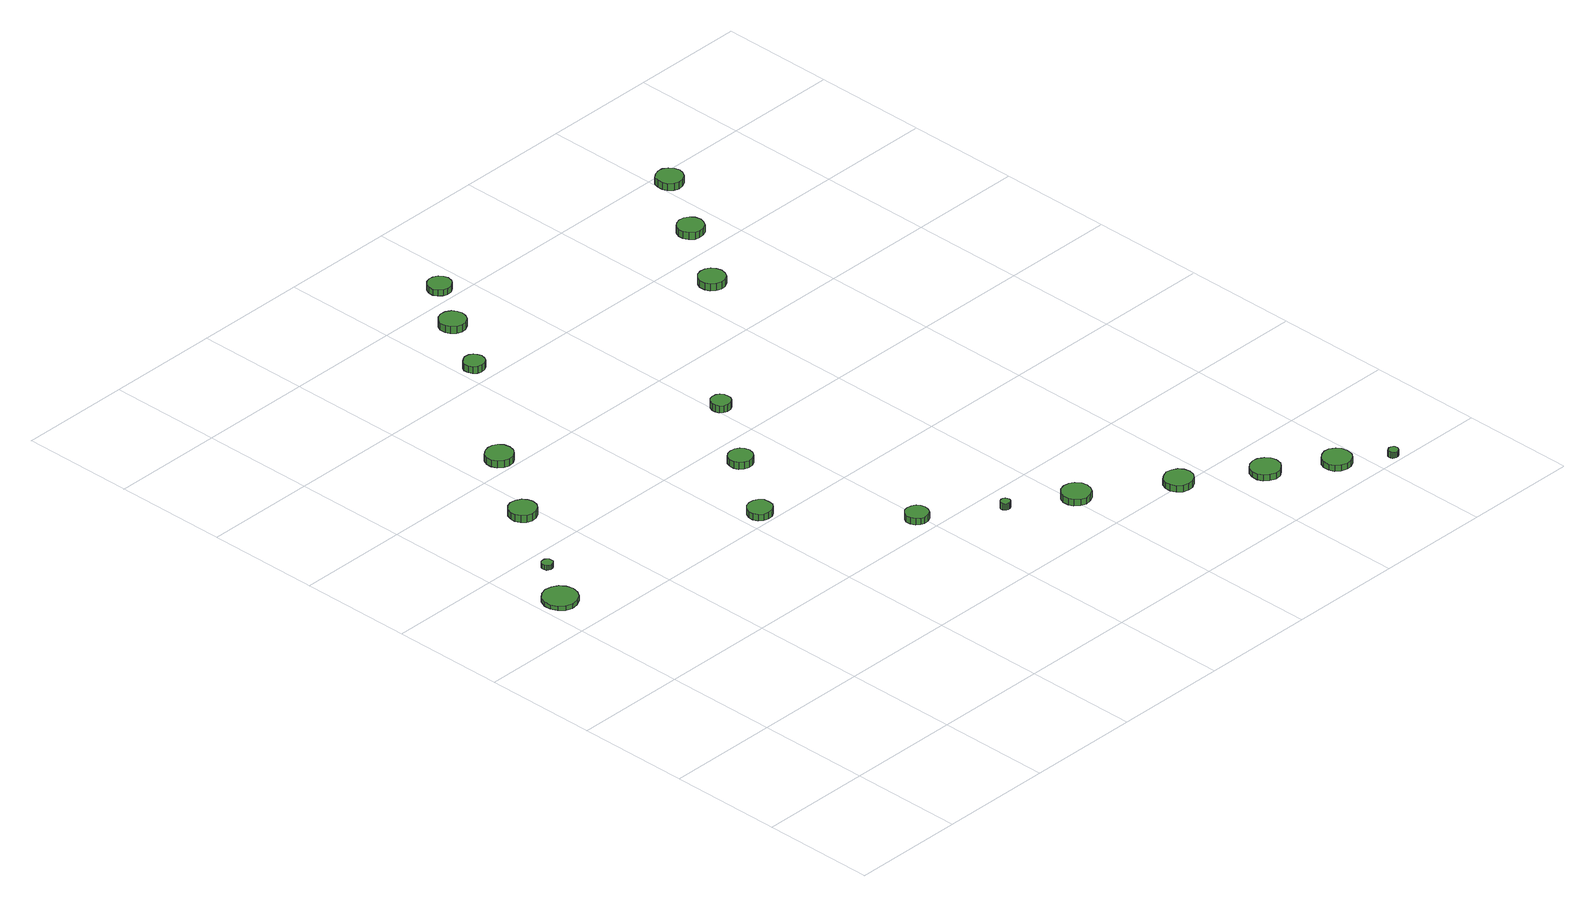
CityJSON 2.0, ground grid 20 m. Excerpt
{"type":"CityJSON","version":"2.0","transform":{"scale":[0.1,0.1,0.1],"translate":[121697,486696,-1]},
"CityObjects":{
"tree1":{"type":"SolitaryVegetationObject","attributes":{"function":"something"},"geometry":[{"type":"MultiSurface","lod":"1","boundaries":[[[0,1,2,3,4,5,6,7,8,9,10,11,12,13,14]],[[15,16,17,18,19,20,21,22,23,24,25,26,27,28,29]],[[0,29,28,1]],[[1,28,27,2]],[[2,27,26,3]],[[3,26,25,4]],[[4,25,24,5]],[[5,24,23,6]],[[6,23,22,7]],[[7,22,21,8]],[[8,21,20,9]],[[9,20,19,10]],[[10,19,18,11]],[[11,18,17,12]],[[12,17,16,13]],[[13,16,15,14]],[[14,15,29,0]]]}]},
"tree2":{"type":"SolitaryVegetationObject","attributes":{"function":"something"},"geometry":[{"type":"MultiSurface","lod":"1","boundaries":[[[30,31,32,33,34,35,36,37,38,39,40,41,42,43,44]],[[45,46,47,48,49,50,51,52,53,54,55,56,57,58,59]],[[30,59,58,31]],[[31,58,57,32]],[[32,57,56,33]],[[33,56,55,34]],[[34,55,54,35]],[[35,54,53,36]],[[36,53,52,37]],[[37,52,51,38]],[[38,51,50,39]],[[39,50,49,40]],[[40,49,48,41]],[[41,48,47,42]],[[42,47,46,43]],[[43,46,45,44]],[[44,45,59,30]]]}]},
"tree3":{"type":"SolitaryVegetationObject","attributes":{"function":"something"},"geometry":[{"type":"MultiSurface","lod":"1","boundaries":[[[60,61,62,63,64,65,66,67,68,69,70,71,72,73,74]],[[75,76,77,78,79,80,81,82,83,84,85,86,87,88,89]],[[60,89,88,61]],[[61,88,87,62]],[[62,87,86,63]],[[63,86,85,64]],[[64,85,84,65]],[[65,84,83,66]],[[66,83,82,67]],[[67,82,81,68]],[[68,81,80,69]],[[69,80,79,70]],[[70,79,78,71]],[[71,78,77,72]],[[72,77,76,73]],[[73,76,75,74]],[[74,75,89,60]]]}]},
"tree4":{"type":"SolitaryVegetationObject","attributes":{"function":"something"},"geometry":[{"type":"MultiSurface","lod":"1","boundaries":[[[90,91,92,93,94,95,96,97,98,99,100,101,102,103,104]],[[105,106,107,108,109,110,111,112,113,114,115,116,117,118,119]],[[90,119,118,91]],[[91,118,117,92]],[[92,117,116,93]],[[93,116,115,94]],[[94,115,114,95]],[[95,114,113,96]],[[96,113,112,97]],[[97,112,111,98]],[[98,111,110,99]],[[99,110,109,100]],[[100,109,108,101]],[[101,108,107,102]],[[102,107,106,103]],[[103,106,105,104]],[[104,105,119,90]]]}]},
"tree5":{"type":"SolitaryVegetationObject","attributes":{"function":"something"},"geometry":[{"type":"MultiSurface","lod":"1","boundaries":[[[120,121,122,123,124,125,126,127,128,129,130,131,132,133,134]],[[135,136,137,138,139,140,141,142,143,144,145,146,147,148,149]],[[120,149,148,121]],[[121,148,147,122]],[[122,147,146,123]],[[123,146,145,124]],[[124,145,144,125]],[[125,144,143,126]],[[126,143,142,127]],[[127,142,141,128]],[[128,141,140,129]],[[129,140,139,130]],[[130,139,138,131]],[[131,138,137,132]],[[132,137,136,133]],[[133,136,135,134]],[[134,135,149,120]]]}]},
"tree6":{"type":"SolitaryVegetationObject","attributes":{"function":"something"},"geometry":[{"type":"MultiSurface","lod":"1","boundaries":[[[150,151,152,153,154,155,156,157,158,159,160,161,162,163,164]],[[165,166,167,168,169,170,171,172,173,174,175,176,177,178,179]],[[150,179,178,151]],[[151,178,177,152]],[[152,177,176,153]],[[153,176,175,154]],[[154,175,174,155]],[[155,174,173,156]],[[156,173,172,157]],[[157,172,171,158]],[[158,171,170,159]],[[159,170,169,160]],[[160,169,168,161]],[[161,168,167,162]],[[162,167,166,163]],[[163,166,165,164]],[[164,165,179,150]]]}]},
"tree7":{"type":"SolitaryVegetationObject","attributes":{"function":"something"},"geometry":[{"type":"MultiSurface","lod":"1","boundaries":[[[180,181,182,183,184,185,186,187,188,189,190,191,192,193,194]],[[195,196,197,198,199,200,201,202,203,204,205,206,207,208,209]],[[180,209,208,181]],[[181,208,207,182]],[[182,207,206,183]],[[183,206,205,184]],[[184,205,204,185]],[[185,204,203,186]],[[186,203,202,187]],[[187,202,201,188]],[[188,201,200,189]],[[189,200,199,190]],[[190,199,198,191]],[[191,198,197,192]],[[192,197,196,193]],[[193,196,195,194]],[[194,195,209,180]]]}]},
"tree8":{"type":"SolitaryVegetationObject","attributes":{"function":"something"},"geometry":[{"type":"MultiSurface","lod":"1","boundaries":[[[210,211,212,213,214,215,216,217,218,219,220,221,222,223,224]],[[225,226,227,228,229,230,231,232,233,234,235,236,237,238,239]],[[210,239,238,211]],[[211,238,237,212]],[[212,237,236,213]],[[213,236,235,214]],[[214,235,234,215]],[[215,234,233,216]],[[216,233,232,217]],[[217,232,231,218]],[[218,231,230,219]],[[219,230,229,220]],[[220,229,228,221]],[[221,228,227,222]],[[222,227,226,223]],[[223,226,225,224]],[[224,225,239,210]]]}]},
"tree9":{"type":"SolitaryVegetationObject","attributes":{"function":"something"},"geometry":[{"type":"MultiSurface","lod":"1","boundaries":[[[240,241,242,243,244,245,246,247,248,249,250,251,252,253,254]],[[255,256,257,258,259,260,261,262,263,264,265,266,267,268,269]],[[240,269,268,241]],[[241,268,267,242]],[[242,267,266,243]],[[243,266,265,244]],[[244,265,264,245]],[[245,264,263,246]],[[246,263,262,247]],[[247,262,261,248]],[[248,261,260,249]],[[249,260,259,250]],[[250,259,258,251]],[[251,258,257,252]],[[252,257,256,253]],[[253,256,255,254]],[[254,255,269,240]]]}]},
"tree10":{"type":"SolitaryVegetationObject","attributes":{"function":"something"},"geometry":[{"type":"MultiSurface","lod":"1","boundaries":[[[270,271,272,273,274,275,276,277,278,279,280,281,282,283,284]],[[285,286,287,288,289,290,291,292,293,294,295,296,297,298,299]],[[270,299,298,271]],[[271,298,297,272]],[[272,297,296,273]],[[273,296,295,274]],[[274,295,294,275]],[[275,294,293,276]],[[276,293,292,277]],[[277,292,291,278]],[[278,291,290,279]],[[279,290,289,280]],[[280,289,288,281]],[[281,288,287,282]],[[282,287,286,283]],[[283,286,285,284]],[[284,285,299,270]]]}]},
"tree11":{"type":"SolitaryVegetationObject","attributes":{"function":"something"},"geometry":[{"type":"MultiSurface","lod":"1","boundaries":[[[300,301,302,303,304,305,306,307,308,309,310,311,312,313,314]],[[315,316,317,318,319,320,321,322,323,324,325,326,327,328,329]],[[300,329,328,301]],[[301,328,327,302]],[[302,327,326,303]],[[303,326,325,304]],[[304,325,324,305]],[[305,324,323,306]],[[306,323,322,307]],[[307,322,321,308]],[[308,321,320,309]],[[309,320,319,310]],[[310,319,318,311]],[[311,318,317,312]],[[312,317,316,313]],[[313,316,315,314]],[[314,315,329,300]]]}]},
"tree12":{"type":"SolitaryVegetationObject","attributes":{"function":"something"},"geometry":[{"type":"MultiSurface","lod":"1","boundaries":[[[330,331,332,333,334,335,336,337,338,339,340,341,342,343,344]],[[345,346,347,348,349,350,351,352,353,354,355,356,357,358,359]],[[330,359,358,331]],[[331,358,357,332]],[[332,357,356,333]],[[333,356,355,334]],[[334,355,354,335]],[[335,354,353,336]],[[336,353,352,337]],[[337,352,351,338]],[[338,351,350,339]],[[339,350,349,340]],[[340,349,348,341]],[[341,348,347,342]],[[342,347,346,343]],[[343,346,345,344]],[[344,345,359,330]]]}]},
"tree13":{"type":"SolitaryVegetationObject","attributes":{"function":"something"},"geometry":[{"type":"MultiSurface","lod":"1","boundaries":[[[360,361,362,363,364,365,366,367,368,369,370,371,372,373,374]],[[375,376,377,378,379,380,381,382,383,384,385,386,387,388,389]],[[360,389,388,361]],[[361,388,387,362]],[[362,387,386,363]],[[363,386,385,364]],[[364,385,384,365]],[[365,384,383,366]],[[366,383,382,367]],[[367,382,381,368]],[[368,381,380,369]],[[369,380,379,370]],[[370,379,378,371]],[[371,378,377,372]],[[372,377,376,373]],[[373,376,375,374]],[[374,375,389,360]]]}]},
"tree14":{"type":"SolitaryVegetationObject","attributes":{"function":"something"},"geometry":[{"type":"MultiSurface","lod":"1","boundaries":[[[390,391,392,393,394,395,396,397,398,399,400,401,402,403,404]],[[405,406,407,408,409,410,411,412,413,414,415,416,417,418,419]],[[390,419,418,391]],[[391,418,417,392]],[[392,417,416,393]],[[393,416,415,394]],[[394,415,414,395]],[[395,414,413,396]],[[396,413,412,397]],[[397,412,411,398]],[[398,411,410,399]],[[399,410,409,400]],[[400,409,408,401]],[[401,408,407,402]],[[402,407,406,403]],[[403,406,405,404]],[[404,405,419,390]]]}]},
"tree15":{"type":"SolitaryVegetationObject","attributes":{"function":"something"},"geometry":[{"type":"MultiSurface","lod":"1","boundaries":[[[420,421,422,423,424,425,426,427,428,429,430,431,432,433,434]],[[435,436,437,438,439,440,441,442,443,444,445,446,447,448,449]],[[420,449,448,421]],[[421,448,447,422]],[[422,447,446,423]],[[423,446,445,424]],[[424,445,444,425]],[[425,444,443,426]],[[426,443,442,427]],[[427,442,441,428]],[[428,441,440,429]],[[429,440,439,430]],[[430,439,438,431]],[[431,438,437,432]],[[432,437,436,433]],[[433,436,435,434]],[[434,435,449,420]]]}]},
"tree16":{"type":"SolitaryVegetationObject","attributes":{"function":"something"},"geometry":[{"type":"MultiSurface","lod":"1","boundaries":[[[450,451,452,453,454,455,456,457,458,459,460,461,462,463,464]],[[465,466,467,468,469,470,471,472,473,474,475,476,477,478,479]],[[450,479,478,451]],[[451,478,477,452]],[[452,477,476,453]],[[453,476,475,454]],[[454,475,474,455]],[[455,474,473,456]],[[456,473,472,457]],[[457,472,471,458]],[[458,471,470,459]],[[459,470,469,460]],[[460,469,468,461]],[[461,468,467,462]],[[462,467,466,463]],[[463,466,465,464]],[[464,465,479,450]]]}]},
"tree17":{"type":"SolitaryVegetationObject","attributes":{"function":"something"},"geometry":[{"type":"MultiSurface","lod":"1","boundaries":[[[480,481,482,483,484,485,486,487,488,489,490,491,492,493,494]],[[495,496,497,498,499,500,501,502,503,504,505,506,507,508,509]],[[480,509,508,481]],[[481,508,507,482]],[[482,507,506,483]],[[483,506,505,484]],[[484,505,504,485]],[[485,504,503,486]],[[486,503,502,487]],[[487,502,501,488]],[[488,501,500,489]],[[489,500,499,490]],[[490,499,498,491]],[[491,498,497,492]],[[492,497,496,493]],[[493,496,495,494]],[[494,495,509,480]]]}]},
"tree18":{"type":"SolitaryVegetationObject","attributes":{"function":"something"},"geometry":[{"type":"MultiSurface","lod":"1","boundaries":[[[510,511,512,513,514,515,516,517,518,519,520,521,522,523,524]],[[525,526,527,528,529,530,531,532,533,534,535,536,537,538,539]],[[510,539,538,511]],[[511,538,537,512]],[[512,537,536,513]],[[513,536,535,514]],[[514,535,534,515]],[[515,534,533,516]],[[516,533,532,517]],[[517,532,531,518]],[[518,531,530,519]],[[519,530,529,520]],[[520,529,528,521]],[[521,528,527,522]],[[522,527,526,523]],[[523,526,525,524]],[[524,525,539,510]]]}]},
"tree19":{"type":"SolitaryVegetationObject","attributes":{"function":"something"},"geometry":[{"type":"MultiSurface","lod":"1","boundaries":[[[540,541,542,543,544,545,546,547,548,549,550,551,552,553,554]],[[555,556,557,558,559,560,561,562,563,564,565,566,567,568,569]],[[540,569,568,541]],[[541,568,567,542]],[[542,567,566,543]],[[543,566,565,544]],[[544,565,564,545]],[[545,564,563,546]],[[546,563,562,547]],[[547,562,561,548]],[[548,561,560,549]],[[549,560,559,550]],[[550,559,558,551]],[[551,558,557,552]],[[552,557,556,553]],[[553,556,555,554]],[[554,555,569,540]]]}]},
"tree20":{"type":"SolitaryVegetationObject","attributes":{"function":"something"},"geometry":[{"type":"MultiSurface","lod":"1","boundaries":[[[570,571,572,573,574,575,576,577,578,579,580,581,582,583,584]],[[585,586,587,588,589,590,591,592,593,594,595,596,597,598,599]],[[570,599,598,571]],[[571,598,597,572]],[[572,597,596,573]],[[573,596,595,574]],[[574,595,594,575]],[[575,594,593,576]],[[576,593,592,577]],[[577,592,591,578]],[[578,591,590,579]],[[579,590,589,580]],[[580,589,588,581]],[[581,588,587,582]],[[582,587,586,583]],[[583,586,585,584]],[[584,585,599,570]]]}]}
},
"vertices":[
[69,683,16],[66,695,16],[59,705,16],[48,711,16],[36,713,16],[24,709,16],[15,701,16],[10,689,16],[10,677,16],[15,666,16],[24,657,16],[36,653,16],[48,655,16],[59,661,16],[66,671,16],[66,671,8],[59,661,8],[48,655,8],[36,653,8],[24,657,8],[15,666,8],[10,677,8],[10,689,8],[15,701,8],[24,709,8],[36,713,8],[48,711,8],[59,705,8],[66,695,8],[69,683,8],
[103,763,17],[103,767,17],[100,770,17],[97,772,17],[93,772,17],[89,771,17],[86,768,17],[85,765,17],[85,761,17],[86,757,17],[89,755,17],[93,753,17],[97,754,17],[100,756,17],[103,759,17],[103,759,8],[100,756,8],[97,754,8],[93,753,8],[89,755,8],[86,757,8],[85,761,8],[85,765,8],[86,768,8],[89,771,8],[93,772,8],[97,772,8],[100,770,8],[103,767,8],[103,763,8],
[200,894,21],[198,903,21],[192,911,21],[183,916,21],[173,917,21],[164,914,21],[157,908,21],[153,898,21],[153,889,21],[157,880,21],[164,873,21],[173,870,21],[183,871,21],[192,876,21],[198,884,21],[198,884,8],[192,876,8],[183,871,8],[173,870,8],[164,873,8],[157,880,8],[153,889,8],[153,898,8],[157,908,8],[164,914,8],[173,917,8],[183,916,8],[192,911,8],[198,903,8],[200,894,8],
[280,1020,28],[278,1030,28],[272,1038,28],[264,1042,28],[254,1043,28],[245,1040,28],[237,1034,28],[233,1025,28],[233,1015,28],[237,1006,28],[245,999,28],[254,996,28],[264,997,28],[272,1002,28],[278,1010,28],[278,1010,15],[272,1002,15],[264,997,15],[254,996,15],[245,999,15],[237,1006,15],[233,1015,15],[233,1025,15],[237,1034,15],[245,1040,15],[254,1043,15],[264,1042,15],[272,1038,15],[278,1030,15],[280,1020,15],
[456,626,19],[455,635,19],[449,642,19],[442,646,19],[433,647,19],[424,644,19],[418,638,19],[414,630,19],[414,621,19],[418,613,19],[424,607,19],[433,605,19],[442,605,19],[449,610,19],[455,617,19],[455,617,7],[449,610,7],[442,605,7],[433,605,7],[424,607,7],[418,613,7],[414,621,7],[414,630,7],[418,638,7],[424,644,7],[433,647,7],[442,646,7],[449,642,7],[455,635,7],[456,626,7],
[614,437,19],[612,445,19],[608,451,19],[601,455,19],[592,456,19],[585,454,19],[579,448,19],[575,441,19],[575,433,19],[579,425,19],[585,420,19],[592,417,19],[601,418,19],[608,422,19],[612,429,19],[612,429,7],[608,422,7],[601,418,7],[592,417,7],[585,420,7],[579,425,7],[575,433,7],[575,441,7],[579,448,7],[585,454,7],[592,456,7],[601,455,7],[608,451,7],[612,445,7],[614,437,7],
[541,748,20],[539,756,20],[534,763,20],[527,767,20],[518,768,20],[510,766,20],[503,760,20],[500,752,20],[500,743,20],[503,735,20],[510,730,20],[518,727,20],[527,728,20],[534,732,20],[539,739,20],[539,739,7],[534,732,7],[527,728,7],[518,727,7],[510,730,7],[503,735,7],[500,743,7],[500,752,7],[503,760,7],[510,766,7],[518,768,7],[527,767,7],[534,763,7],[539,756,7],[541,748,7],
[436,1227,30],[434,1234,30],[430,1240,30],[424,1244,30],[416,1245,30],[409,1242,30],[403,1237,30],[400,1231,30],[400,1223,30],[403,1216,30],[409,1211,30],[416,1209,30],[424,1210,30],[430,1213,30],[434,1219,30],[434,1219,17],[430,1213,17],[424,1210,17],[416,1209,17],[409,1211,17],[403,1216,17],[400,1223,17],[400,1231,17],[403,1237,17],[409,1242,17],[416,1245,17],[424,1244,17],[430,1240,17],[434,1234,17],[436,1227,17],
[721,357,19],[720,360,19],[718,363,19],[715,365,19],[712,365,19],[708,364,19],[706,362,19],[704,359,19],[704,355,19],[706,352,19],[708,350,19],[712,349,19],[715,349,19],[718,351,19],[720,354,19],[720,354,7],[718,351,7],[715,349,7],[712,349,7],[708,350,7],[706,352,7],[704,355,7],[704,359,7],[706,362,7],[708,364,7],[712,365,7],[715,365,7],[718,363,7],[720,360,7],[721,357,7],
[625,874,24],[624,881,24],[620,887,24],[614,890,24],[607,891,24],[600,889,24],[595,884,24],[592,877,24],[592,870,24],[595,864,24],[600,859,24],[607,857,24],[614,858,24],[620,861,24],[624,867,24],[624,867,11],[620,861,11],[614,858,11],[607,857,11],[600,859,11],[595,864,11],[592,870,11],[592,877,11],[595,884,11],[600,889,11],[607,891,11],[614,890,11],[620,887,11],[624,881,11],[625,874,11],
[513,1342,21],[511,1351,21],[506,1359,21],[497,1364,21],[488,1365,21],[479,1362,21],[472,1356,21],[468,1347,21],[468,1337,21],[472,1329,21],[479,1322,21],[488,1319,21],[497,1320,21],[506,1325,21],[511,1333,21],[511,1333,8],[506,1325,8],[497,1320,8],[488,1319,8],[479,1322,8],[472,1329,8],[468,1337,8],[468,1347,8],[472,1356,8],[479,1362,8],[488,1365,8],[497,1364,8],[506,1359,8],[511,1351,8],[513,1342,8],
[834,295,19],[832,305,19],[826,314,19],[817,319,19],[807,320,19],[797,317,19],[789,310,19],[785,300,19],[785,290,19],[789,281,19],[797,274,19],[807,270,19],[817,272,19],[826,277,19],[832,285,19],[832,285,7],[826,277,7],[817,272,7],[807,270,7],[797,274,7],[789,281,7],[785,290,7],[785,300,7],[789,310,7],[797,317,7],[807,320,7],[817,319,7],[826,314,7],[832,305,7],[834,295,7],
[575,1431,17],[573,1439,17],[568,1446,17],[560,1450,17],[552,1451,17],[544,1448,17],[538,1443,17],[534,1435,17],[534,1426,17],[538,1419,17],[544,1413,17],[552,1410,17],[560,1411,17],[568,1416,17],[573,1422,17],[573,1422,6],[568,1416,6],[560,1411,6],[552,1410,6],[544,1413,6],[538,1419,6],[534,1426,6],[534,1435,6],[538,1443,6],[544,1448,6],[552,1451,6],[560,1450,6],[568,1446,6],[573,1439,6],[575,1431,6],
[972,204,20],[970,214,20],[964,222,20],[955,227,20],[945,229,20],[935,225,20],[927,219,20],[923,209,20],[923,199,20],[927,190,20],[935,183,20],[945,180,20],[955,181,20],[964,186,20],[970,194,20],[970,194,8],[964,186,8],[955,181,8],[945,180,8],[935,183,8],[927,190,8],[923,199,8],[923,209,8],[927,219,8],[935,225,8],[945,229,8],[955,227,8],[964,222,8],[970,214,8],[972,204,8],
[1090,128,19],[1088,138,19],[1081,146,19],[1072,152,19],[1062,153,19],[1052,150,19],[1044,143,19],[1040,133,19],[1040,122,19],[1044,113,19],[1052,106,19],[1062,102,19],[1072,103,19],[1081,109,19],[1088,117,19],[1088,117,8],[1081,109,8],[1072,103,8],[1062,102,8],[1052,106,8],[1044,113,8],[1040,122,8],[1040,133,8],[1044,143,8],[1052,150,8],[1062,153,8],[1072,152,8],[1081,146,8],[1088,138,8],[1090,128,8],
[1186,65,19],[1184,75,19],[1178,83,19],[1169,89,19],[1159,90,19],[1149,86,19],[1141,79,19],[1137,70,19],[1137,59,19],[1141,50,19],[1149,43,19],[1159,40,19],[1169,41,19],[1178,46,19],[1184,54,19],[1184,54,8],[1178,46,8],[1169,41,8],[1159,40,8],[1149,43,8],[1141,50,8],[1137,59,8],[1137,70,8],[1141,79,8],[1149,86,8],[1159,90,8],[1169,89,8],[1178,83,8],[1184,75,8],[1186,65,8],
[878,1126,24],[876,1135,24],[871,1143,24],[862,1148,24],[853,1149,24],[844,1146,24],[837,1139,24],[833,1131,24],[833,1121,24],[837,1112,24],[844,1106,24],[853,1103,24],[862,1104,24],[871,1109,24],[876,1117,24],[876,1117,11],[871,1109,11],[862,1104,11],[853,1103,11],[844,1106,11],[837,1112,11],[833,1121,11],[833,1131,11],[837,1139,11],[844,1146,11],[853,1149,11],[862,1148,11],[871,1143,11],[876,1135,11],[878,1126,11],
[1246,14,19],[1245,18,19],[1243,20,19],[1240,22,19],[1236,23,19],[1233,21,19],[1230,19,19],[1229,16,19],[1229,12,19],[1230,9,19],[1233,7,19],[1236,6,19],[1240,6,19],[1243,8,19],[1245,11,19],[1245,11,8],[1243,8,8],[1240,6,8],[1236,6,8],[1233,7,8],[1230,9,8],[1229,12,8],[1229,16,8],[1230,19,8],[1233,21,8],[1236,23,8],[1240,22,8],[1243,20,8],[1245,18,8],[1246,14,8],
[964,1253,21],[962,1263,21],[957,1270,21],[948,1275,21],[939,1276,21],[930,1273,21],[923,1267,21],[919,1258,21],[919,1249,21],[923,1240,21],[930,1233,21],[939,1231,21],[948,1232,21],[957,1236,21],[962,1244,21],[962,1244,8],[957,1236,8],[948,1232,8],[939,1231,8],[930,1233,8],[923,1240,8],[919,1249,8],[919,1258,8],[923,1267,8],[930,1273,8],[939,1276,8],[948,1275,8],[957,1270,8],[962,1263,8],[964,1253,8],
[1044,1374,20],[1042,1383,20],[1036,1391,20],[1028,1396,20],[1019,1397,20],[1010,1394,20],[1002,1388,20],[999,1379,20],[999,1369,20],[1002,1361,20],[1010,1354,20],[1019,1351,20],[1028,1352,20],[1036,1357,20],[1042,1365,20],[1042,1365,7],[1036,1357,7],[1028,1352,7],[1019,1351,7],[1010,1354,7],[1002,1361,7],[999,1369,7],[999,1379,7],[1002,1388,7],[1010,1394,7],[1019,1397,7],[1028,1396,7],[1036,1391,7],[1042,1383,7],[1044,1374,7]
]}
